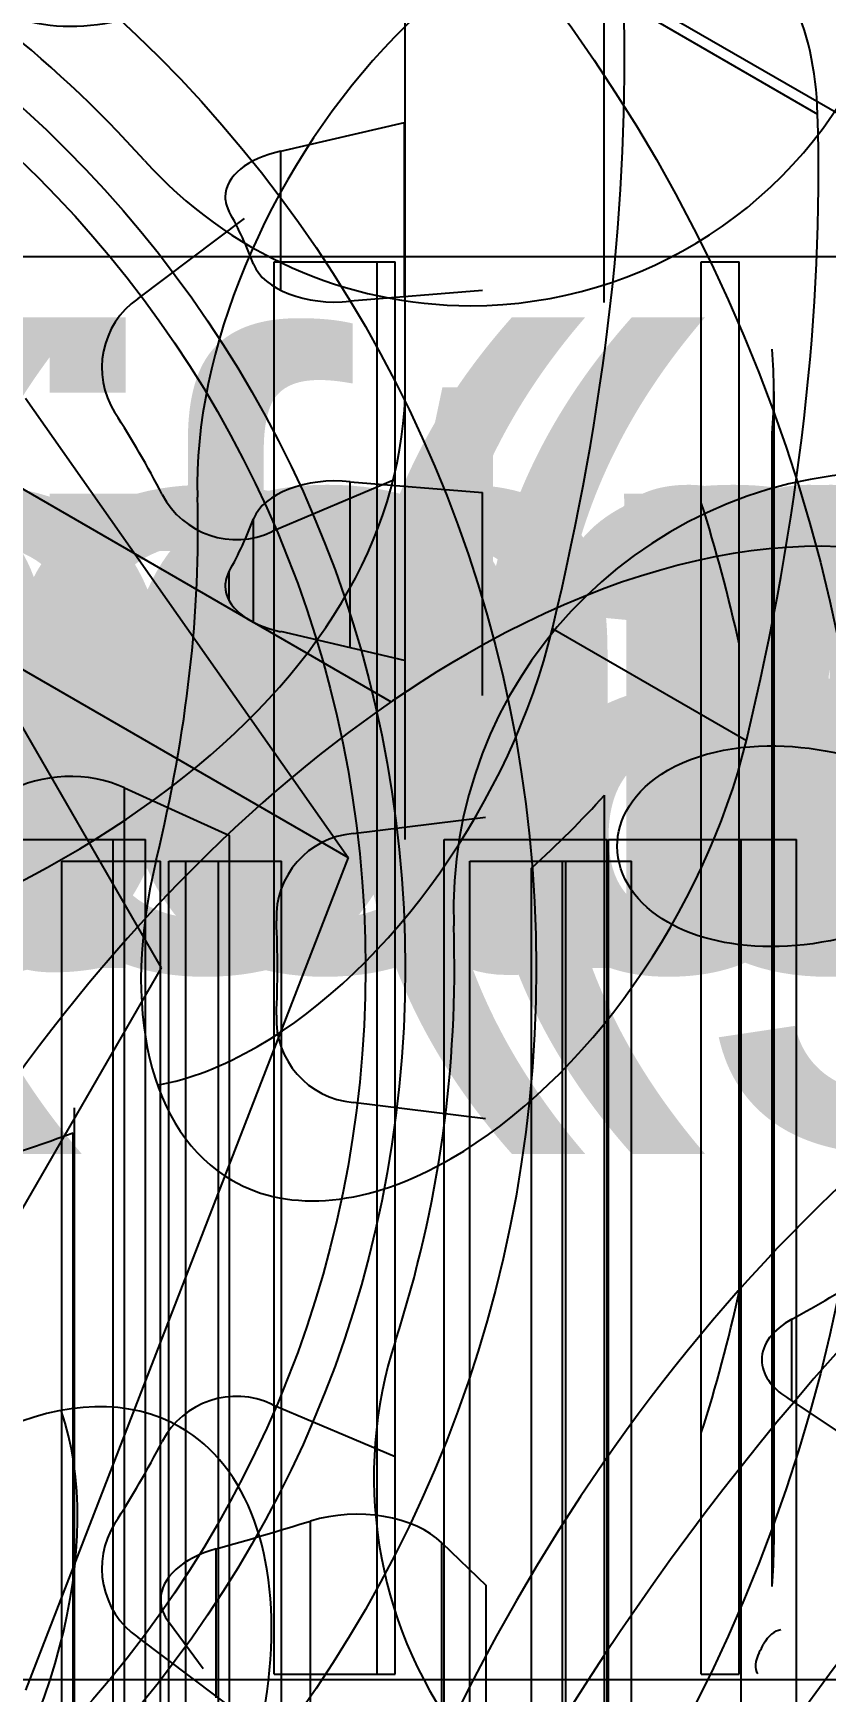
# Model space of a CAD drawing. Header units: millimetres. Extents: x 182.3 to 237.8, y 132.2 to 164.6.
# Drawn here: x 214.45 to 218.94, y 144.4 to 153.8 of the extents above; entities that cross this region are included whole.
import ezdxf
from ezdxf.enums import TextEntityAlignment as Align

# ---------------------------------------------------------------- set-up
doc = ezdxf.new("R2010")
doc.units = ezdxf.units.MM
for name, color, linetype in [('A_06_Gears_Drive_Az_Pinion', 7, 'CONTINUOUS'), ('A_06_Gears_Drive_El_Drive_Shaft', 7, 'CONTINUOUS'), ('A_06_Gears_Drive_El_Gear', 7, 'CONTINUOUS'), ('A_06_Gears_Drive_El_Pinion', 7, 'CONTINUOUS'), ('A_06_Gears_Drive_El_Shaft_Bushing', 7, 'CONTINUOUS'), ('A_06_Gears_Drive_Sensor_Gear', 7, 'CONTINUOUS'), ('A_06_Gears_Drive_Sensor_Idler', 7, 'CONTINUOUS'), ('V_06_Gears_Drive_Az_Pinion_0', 7, 'CONTINUOUS'), ('V_06_Gears_Drive_Az_Pinion_1', 7, 'CONTINUOUS'), ('V_06_Gears_Drive_Az_Pinion_2', 7, 'CONTINUOUS'), ('V_06_Gears_Drive_Az_Pinion_3', 7, 'CONTINUOUS'), ('V_06_Gears_Drive_El_Drive_Shaft_0', 7, 'CONTINUOUS'), ('V_06_Gears_Drive_El_Drive_Shaft_1', 7, 'CONTINUOUS'), ('V_06_Gears_Drive_El_Drive_Shaft_2', 7, 'CONTINUOUS'), ('V_06_Gears_Drive_El_Drive_Shaft_3', 7, 'CONTINUOUS'), ('V_06_Gears_Drive_El_Gear_2', 7, 'CONTINUOUS'), ('V_06_Gears_Drive_El_Gear_3', 7, 'CONTINUOUS'), ('V_06_Gears_Drive_El_Pinion_2', 7, 'CONTINUOUS'), ('V_06_Gears_Drive_El_Pinion_3', 7, 'CONTINUOUS'), ('V_06_Gears_Drive_El_Shaft_Bushing_2', 7, 'CONTINUOUS'), ('V_06_Gears_Drive_El_Shaft_Bushing_3', 7, 'CONTINUOUS'), ('V_06_Gears_Drive_Sensor_Gear_0', 7, 'CONTINUOUS'), ('V_06_Gears_Drive_Sensor_Gear_2', 7, 'CONTINUOUS'), ('V_06_Gears_Drive_Sensor_Idler_0', 7, 'CONTINUOUS'), ('V_06_Gears_Drive_Sensor_Idler_1', 7, 'CONTINUOUS'), ('V_06_Gears_Drive_Sensor_Idler_2', 7, 'CONTINUOUS'), ('V_06_Gears_Drive_Sensor_Idler_3', 7, 'CONTINUOUS')]:
    doc.layers.add(name, color=color, linetype=linetype)
doc.styles.get("Standard").update_dxf_attribs({"font": 'arial.ttf'})

msp = doc.modelspace()

# ---------------------------------------------------------------- linework, layer by layer
at = {"layer": 'V_06_Gears_Drive_Az_Pinion_0'}
for p, q in [((216.5585, 149.2287), (216.5585, 156.516)), ((214.9038, 149.2287), (215.0858, 149.2287)), ((214.9038, 140.484), (214.9038, 149.2287)), ((215.0858, 140.484), (215.0858, 149.2287)), ((216.779, 140.484), (216.779, 149.2287)), ((217.703, 140.484), (217.703, 149.2287)), ((218.4613, 149.2287), (218.7746, 149.2287)), ((218.4613, 140.484), (218.4613, 149.2287)), ((218.7746, 140.484), (218.7746, 149.2287))]:
    msp.add_line(p, q, dxfattribs=at)
msp.add_open_spline([(214.202, 149.2287), (214.3374, 149.2287), (214.4898, 149.2287), (214.6198, 149.2287), (214.7494, 149.2287), (214.853, 149.2287), (214.9038, 149.2287)], degree=3, knots=[0, 0, 0, 0, 0.774619, 0.774619, 0.774619, 1.549237, 1.549237, 1.549237, 1.549237], dxfattribs=at)
for points, degree in [([(216.779, 149.2287), (217.2486, 149.2287), (217.703, 149.2287)], 2), ([(217.7092, 149.2287), (217.9383, 149.2287), (218.2885, 149.2287), (218.4613, 149.2287)], 3), ([(217.7092, 140.484), (217.7092, 149.2287)], 1)]:
    msp.add_open_spline(points, degree=degree, dxfattribs=at)
at = {"layer": 'V_06_Gears_Drive_Az_Pinion_1'}
msp.add_circle((210, 148.5), 6.5585, dxfattribs=at)
at = {"layer": 'V_06_Gears_Drive_Az_Pinion_2'}
for p, q in [((216.5585, 149.2287), (216.5585, 156.516)), ((214.9038, 149.2287), (215.0858, 149.2287)), ((214.9038, 140.484), (214.9038, 149.2287)), ((215.0858, 140.484), (215.0858, 149.2287)), ((216.779, 140.484), (216.779, 149.2287)), ((217.703, 140.484), (217.703, 149.2287)), ((218.4613, 149.2287), (218.7746, 149.2287)), ((218.4613, 140.484), (218.4613, 149.2287)), ((218.7746, 140.484), (218.7746, 149.2287))]:
    msp.add_line(p, q, dxfattribs=at)
msp.add_open_spline([(214.202, 149.2287), (214.3374, 149.2287), (214.4898, 149.2287), (214.6198, 149.2287), (214.7494, 149.2287), (214.853, 149.2287), (214.9038, 149.2287)], degree=3, knots=[0, 0, 0, 0, 0.774619, 0.774619, 0.774619, 1.549237, 1.549237, 1.549237, 1.549237], dxfattribs=at)
for points, degree in [([(216.779, 149.2287), (217.2486, 149.2287), (217.703, 149.2287)], 2), ([(217.7092, 149.2287), (217.9383, 149.2287), (218.2885, 149.2287), (218.4613, 149.2287)], 3), ([(217.7092, 140.484), (217.7092, 149.2287)], 1)]:
    msp.add_open_spline(points, degree=degree, dxfattribs=at)
at = {"layer": 'V_06_Gears_Drive_Az_Pinion_3'}
for p, q in [((216.5585, 151.8081), (216.5585, 157.7581)), ((218.7497, 146.047), (218.7497, 146.5114)), ((219.0449, 145.8518), (218.7235, 146.0643)), ((216.0214, 138.2269), (216.0214, 145.3669)), ((215.4865, 144.3658), (215.4865, 145.2096)), ((216.7659, 145.2431), (217.0166, 145.001)), ((216.7659, 138.1031), (216.7659, 145.2431)), ((217.0166, 137.8609), (217.0166, 145.001)), ((215.4143, 144.5296), (215.2223, 144.7891))]:
    msp.add_line(p, q, dxfattribs=at)
for centre, major_axis, start_param, end_param in [((210, 157.7581), (6.5585, 0), 3.141593, 5.654867), ((210, 151.8081), (6.5585, 0), 3.141593, 5.654867), ((210, 151.8081), (6.5585, 0), 5.654867, 0), ((210, 151.8081), (12.6776, 0), 5.474109, 5.521465), ((219.1322, 146.2801), (-0.5538, 0), -0.808419, 0), ((219.1322, 146.2801), (-0.5538, 0), 0, -5.542367), ((210, 151.8081), (12.6776, 0), 5.15995, 5.207306), ((216.2841, 145.0854), (-0.5538, 0), -2.625774, -1.076536), ((215.7265, 144.9214), (-0.5538, 0), -1.122579, 0), ((215.7265, 144.9214), (-0.5538, 0), 0, -5.856527)]:
    msp.add_ellipse(centre, major_axis=major_axis, ratio=0.57735, start_param=start_param, end_param=end_param, dxfattribs=at)
at = {"layer": 'V_06_Gears_Drive_El_Drive_Shaft_0'}
for p, q in [((201.6515, 152.5303), (220.9394, 152.5303)), ((201.6515, 144.4697), (220.9394, 144.4697))]:
    msp.add_line(p, q, dxfattribs=at)
at = {"layer": 'V_06_Gears_Drive_El_Drive_Shaft_1'}
for p, q in [((201.6515, 152.5303), (220.9394, 152.5303)), ((201.6515, 144.4697), (220.9394, 144.4697))]:
    msp.add_line(p, q, dxfattribs=at)
at = {"layer": 'V_06_Gears_Drive_El_Drive_Shaft_2'}
msp.add_circle((210, 148.5), 6.3333, dxfattribs=at)
at = {"layer": 'V_06_Gears_Drive_El_Drive_Shaft_3'}
msp.add_line((205.283, 156.4719), (216.4789, 150.008), dxfattribs=at)
for centre, start_param, end_param in [((216.9065, 145.1073), 3.141593, 3.926991), ((216.9065, 145.1073), 3.926991, 0), ((220.367, 143.1094), 0, 3.141593), ((220.367, 143.1094), 3.926991, 0)]:
    msp.add_ellipse(centre, major_axis=(-3.1667, -5.4848), ratio=0.57735, start_param=start_param, end_param=end_param, dxfattribs=at)
for points, knots in [([(218.0464, 149.6203), (218.2596, 149.7451), (218.5547, 149.7759), (218.8, 149.7499), (219.0516, 149.7242), (219.2696, 149.6507), (219.4306, 149.5582), (219.6039, 149.4573), (219.7162, 149.3322), (219.7173, 149.1898)], [0, 0, 0, 0, 0.247177, 0.247177, 0.247177, 0.5000127, 0.5000127, 0.5000127, 0.7731724, 0.7731724, 0.7731724, 0.7731724]), ([(219.4306, 148.8212), (219.2175, 148.6971), (218.9223, 148.627), (218.6771, 148.6219), (218.4254, 148.6153), (218.2074, 148.6661), (218.0464, 148.759), (217.8731, 148.8592), (217.7608, 149.0113), (217.7597, 149.1898)], [0, 0, 0, 0, 0.2471913, 0.2471913, 0.2471913, 0.5000443, 0.5000443, 0.5000443, 0.7732111, 0.7732111, 0.7732111, 0.7732111])]:
    msp.add_open_spline(points, degree=3, knots=knots, dxfattribs=at)
msp.add_open_spline([(217.7597, 149.1898), (217.7578, 149.3383), (217.8492, 149.5078), (218.0464, 149.6203)], degree=3, dxfattribs=at)
at = {"layer": 'V_06_Gears_Drive_El_Gear_2'}
for centre, radius, start, end in [((216.9284, 154.7384), 2.4862, -90, 42), ((210, 148.5), 6.837, 42, 62), ((216.9284, 154.7384), 2.4862, -138, -90), ((219.3175, 148.8254), 2.4862, 2, -178), ((210, 148.5), 6.837, -18, 2), ((218.8668, 145.619), 2.4862, 162, -90), ((218.8668, 145.619), 2.4862, -90, -18)]:
    msp.add_arc(centre, radius, start, end, dxfattribs=at)
at = {"layer": 'V_06_Gears_Drive_El_Gear_3'}
for p, q in [((217.796, 153.9719), (218.8947, 153.3375)), ((217.3924, 150.4227), (218.4911, 149.7884))]:
    msp.add_line(p, q, dxfattribs=at)
for centre, major_axis, start_param, end_param in [((217.1378, 152.2523), (-1.2431, -2.1531), 3.141593, 5.532694), ((217.1378, 152.2523), (-1.2431, -2.1531), 2.391101, 3.141593), ((215.4485, 156.105), (-1.2431, -2.1531), 0, 0.785398), ((209.4506, 148.8172), (-5.9047, -10.2272), 2.042035, 2.391101), ((210.5494, 148.1828), (-5.9047, -10.2272), 2.042035, 2.391101), ((210.5494, 148.1828), (-3.4185, -5.921), 2.042035, 2.391101), ((215.7204, 150.0847), (-1.2431, -2.1531), 0.785398, 2.042035), ((216.8192, 149.4504), (-1.2431, -2.1531), 0.785398, 2.042035), ((216.8192, 149.4504), (-1.2431, -2.1531), 5.183628, 0), ((215.7204, 150.0847), (-1.2431, -2.1531), 0.457762, 0.785398), ((216.8192, 149.4504), (-1.2431, -2.1531), 0, 0.785398), ((214.0428, 143.7442), (-1.2431, -2.1531), 3.141593, 4.485496), ((212.9441, 144.3785), (-1.2431, -2.1531), 1.343904, 2.683831), ((214.0428, 143.7442), (-1.2431, -2.1531), 1.343904, 3.141593), ((218.652, 144.642), (0.059, 0.1023), -5.924817, -4.646734), ((218.6265, 144.5939), (0.059, 0.1023), -4.652381, -3.374297), ((210.5494, 148.1828), (-7.567, -13.1065), 1.631848, 1.635408)]:
    msp.add_ellipse(centre, major_axis=major_axis, ratio=0.57735, start_param=start_param, end_param=end_param, dxfattribs=at)
at = {"layer": 'V_06_Gears_Drive_El_Pinion_2'}
for p, q in [((212.5875, 152.9817), (215.175, 148.5)), ((215.175, 148.5), (212.5875, 144.0183))]:
    msp.add_line(p, q, dxfattribs=at)
at = {"layer": 'V_06_Gears_Drive_El_Pinion_3'}
for p, q in [((214.4061, 151.7281), (216.2357, 149.1252)), ((213.0667, 150.9548), (216.2357, 149.1252)), ((216.2357, 149.1252), (214.4061, 144.4096))]:
    msp.add_line(p, q, dxfattribs=at)
at = {"layer": 'V_06_Gears_Drive_El_Shaft_Bushing_2'}
for radius in [11.5, 9.2, 7.3]:
    msp.add_circle((210, 148.5), radius, dxfattribs=at)
at = {"layer": 'V_06_Gears_Drive_El_Shaft_Bushing_3'}
msp.add_line((205.8672, 160.929), (226.3733, 149.0898), dxfattribs=at)
for major_axis, start_param, end_param in [((-4.6, -7.9674), 0, 3.141593), ((-4.6, -7.9674), 3.926991, 0), ((-3.65, -6.322), 0, 3.141593), ((-3.65, -6.322), 3.926991, 0)]:
    msp.add_ellipse((221.7733, 141.1223), major_axis=major_axis, ratio=0.57735, start_param=start_param, end_param=end_param, dxfattribs=at)
at = {"layer": 'V_06_Gears_Drive_Sensor_Gear_0'}
for p, q in [((214.6127, 144.2611), (214.6127, 149.1056)), ((215.1713, 144.2611), (215.1713, 149.1056)), ((215.3146, 144.2611), (215.3146, 149.1056)), ((215.4999, 144.2611), (215.4999, 149.1056)), ((215.8579, 144.2611), (215.8579, 149.1056)), ((216.9253, 144.2611), (216.9253, 149.1056)), ((217.4487, 144.2611), (217.4487, 149.1056)), ((217.4683, 144.2611), (217.4683, 149.1056)), ((217.8399, 144.2611), (217.8399, 149.1056))]:
    msp.add_line(p, q, dxfattribs=at)
for points, degree in [([(214.6127, 149.1056), (215.1713, 149.1056)], 1), ([(215.2186, 149.1056), (215.2602, 149.1056), (215.3146, 149.1056)], 2), ([(215.2186, 144.2611), (215.2186, 149.1056)], 1), ([(215.3146, 149.1056), (215.4999, 149.1056)], 1), ([(215.4999, 149.1056), (215.6266, 149.1056), (215.7877, 149.1056), (215.8579, 149.1056)], 3), ([(216.9253, 149.1056), (217.1895, 149.1056), (217.4487, 149.1056)], 2), ([(217.4487, 149.1056), (217.4683, 149.1056)], 1), ([(217.4683, 149.1056), (217.5847, 149.1056), (217.7519, 149.1056), (217.8399, 149.1056)], 3)]:
    msp.add_open_spline(points, degree=degree, dxfattribs=at)
at = {"layer": 'V_06_Gears_Drive_Sensor_Gear_2'}
for p, q in [((214.6127, 144.2611), (214.6127, 149.1056)), ((215.1713, 144.2611), (215.1713, 149.1056)), ((215.3146, 144.2611), (215.3146, 149.1056)), ((215.4999, 144.2611), (215.4999, 149.1056)), ((215.8579, 144.2611), (215.8579, 149.1056)), ((216.9253, 144.2611), (216.9253, 149.1056)), ((217.4487, 144.2611), (217.4487, 149.1056)), ((217.4683, 144.2611), (217.4683, 149.1056)), ((217.8399, 144.2611), (217.8399, 149.1056))]:
    msp.add_line(p, q, dxfattribs=at)
for points, degree in [([(214.6127, 149.1056), (215.1713, 149.1056)], 1), ([(215.2186, 149.1056), (215.2602, 149.1056), (215.3146, 149.1056)], 2), ([(215.2186, 144.2611), (215.2186, 149.1056)], 1), ([(215.3146, 149.1056), (215.4999, 149.1056)], 1), ([(215.4999, 149.1056), (215.6266, 149.1056), (215.7877, 149.1056), (215.8579, 149.1056)], 3), ([(216.9253, 149.1056), (217.1895, 149.1056), (217.4487, 149.1056)], 2), ([(217.4487, 149.1056), (217.4683, 149.1056)], 1), ([(217.4683, 149.1056), (217.5847, 149.1056), (217.7519, 149.1056), (217.8399, 149.1056)], 3)]:
    msp.add_open_spline(points, degree=degree, dxfattribs=at)
at = {"layer": 'V_06_Gears_Drive_Sensor_Idler_0'}
for p, q in [((215.8155, 144.5), (215.8155, 152.5)), ((216.4002, 152.5), (216.501, 152.5)), ((216.4002, 144.5), (216.4002, 152.5)), ((216.501, 144.5), (216.501, 152.5)), ((218.2359, 144.5), (218.2359, 152.5)), ((218.4499, 144.5), (218.4499, 152.5)), ((216.4002, 144.5), (216.501, 144.5))]:
    msp.add_line(p, q, dxfattribs=at)
for points in [[(215.8155, 152.5), (216.1218, 152.5), (216.4002, 152.5)], [(218.2359, 152.5), (218.3619, 152.5), (218.4499, 152.5)], [(215.8155, 144.5), (216.1218, 144.5), (216.4002, 144.5)], [(218.2359, 144.5), (218.3619, 144.5), (218.4499, 144.5)]]:
    msp.add_open_spline(points, degree=2, dxfattribs=at)
at = {"layer": 'V_06_Gears_Drive_Sensor_Idler_1'}
for p, q in [((215.0434, 152.2912), (215.6473, 152.7462)), ((216.501, 151.2676), (215.805, 150.9721)), ((216.2633, 149.2616), (217.0138, 149.3537)), ((217.0138, 147.6463), (216.2633, 147.7384)), ((215.805, 146.0279), (216.501, 145.7324)), ((215.6473, 144.2538), (215.0434, 144.7088))]:
    msp.add_line(p, q, dxfattribs=at)
for centre, radius, start, end in [((215.3144, 151.901), 0.475, 124.77517, -147.49422), ((210, 148.5), 5.8345, 27.37279, 32.62721), ((215.6026, 151.4018), 0.475, -152.50578, -64.77517), ((209.9997, 148.501), 8.647, 12.25797, 17.7388), ((216.3029, 148.7882), 0.475, 94.77517, -177.49422), ((210, 148.5), 5.8345, -2.62721, 2.62721), ((216.3029, 148.2118), 0.475, 177.49422, -94.77517), ((210.0002, 148.501), 8.647, -17.74203, -12.2612), ((215.6026, 145.5982), 0.475, 64.77517, 152.50578), ((210, 148.5), 5.8345, -32.62721, -27.37279), ((215.3144, 145.099), 0.475, 147.49422, -124.77517)]:
    msp.add_arc(centre, radius, start, end, dxfattribs=at)
at = {"layer": 'V_06_Gears_Drive_Sensor_Idler_2'}
for p, q in [((215.8155, 144.5), (215.8155, 152.5)), ((216.4002, 152.5), (216.501, 152.5)), ((216.4002, 144.5), (216.4002, 152.5)), ((216.501, 144.5), (216.501, 152.5)), ((218.2359, 144.5), (218.2359, 152.5)), ((218.4499, 144.5), (218.4499, 152.5)), ((216.4002, 144.5), (216.501, 144.5))]:
    msp.add_line(p, q, dxfattribs=at)
for points in [[(215.8155, 152.5), (216.1218, 152.5), (216.4002, 152.5)], [(218.2359, 152.5), (218.3619, 152.5), (218.4499, 152.5)], [(215.8155, 144.5), (216.1218, 144.5), (216.4002, 144.5)], [(218.2359, 144.5), (218.3619, 144.5), (218.4499, 144.5)]]:
    msp.add_open_spline(points, degree=2, dxfattribs=at)
at = {"layer": 'V_06_Gears_Drive_Sensor_Idler_3'}
for p, q in [((217.6862, 152.2708), (217.6862, 154.053)), ((215.8528, 153.1266), (216.5539, 153.2901)), ((216.5539, 152.3021), (216.5539, 153.2901)), ((215.8528, 152.3393), (215.8528, 153.1266)), ((216.9958, 152.338), (216.247, 152.2772)), ((218.6469, 151.7666), (218.6469, 145.2346)), ((218.637, 144.9958), (218.637, 151.5277)), ((216.247, 151.2548), (216.9958, 151.194)), ((216.247, 150.3134), (216.247, 151.2548)), ((216.9958, 150.0433), (216.9958, 151.194)), ((215.699, 150.4579), (215.699, 151.0442)), ((215.5605, 150.5809), (215.5605, 150.7459)), ((216.5539, 150.2418), (215.8528, 150.4054)), ((214.9674, 142.9879), (214.9674, 149.5199)), ((214.9674, 149.5199), (215.5632, 149.2511)), ((217.687, 142.9478), (217.687, 149.4798)), ((215.5632, 142.7191), (215.5632, 149.2511)), ((217.2736, 142.5344), (217.2736, 149.0664)), ((214.6772, 141.0351), (214.6772, 147.567))]:
    msp.add_line(p, q, dxfattribs=at)
for centre, major_axis, start_param, end_param in [((216.0135, 152.8685), (-0.475, 0), -1.225654, 0), ((216.0135, 152.8685), (-0.475, 0), 0, -5.977652), ((210, 151.766), (5.8345, 0), 0.215946, 0.307653), ((216.1627, 152.5471), (-0.475, 0), -6.06512, -4.533932), ((210, 151.7666), (8.647, 0), 0, 0.047801), ((210, 151.7666), (8.647, 0), 6.235328, 0), ((216.1627, 150.9849), (-0.475, 0), -1.749253, -0.218065), ((210, 151.766), (5.8345, 0), 5.975533, 6.067239), ((216.0135, 150.6634), (-0.475, 0), -0.305534, 0), ((216.0135, 150.6634), (-0.475, 0), 0, -5.057531), ((214.6606, 149.3105), (-0.475, 0), -2.272852, -0.741664), ((210.0005, 151.7665), (8.647, 0), 5.711729, 5.807388), ((210.0008, 151.7663), (8.647, 0), 5.18813, 5.283789), ((210, 145.2346), (8.647, 0), 6.235328, 0)]:
    msp.add_ellipse(centre, major_axis=major_axis, ratio=0.57735, start_param=start_param, end_param=end_param, dxfattribs=at)
msp.add_open_spline([(214.684, 141.1759), (214.684, 147.7078)], degree=1, dxfattribs=at)

# ---------------------------------------------------------------- texts
at = {"layer": 'A_06_Gears_Drive_Az_Pinion'}
msp.add_text('Az_Pinion  (orange)', height=3.5, dxfattribs=at).set_placement((210, 148.5), align=Align.CENTER)
at = {"layer": 'A_06_Gears_Drive_El_Drive_Shaft'}
msp.add_text('El_Drive_Shaft  (white)', height=3.5, dxfattribs=at).set_placement((210, 148.5), align=Align.CENTER)
at = {"layer": 'A_06_Gears_Drive_El_Gear'}
msp.add_text('El_Gear  (orange)', height=3.5, dxfattribs=at).set_placement((210, 148.5), align=Align.CENTER)
at = {"layer": 'A_06_Gears_Drive_El_Pinion'}
msp.add_text('El_Pinion  (orange)', height=3.5, dxfattribs=at).set_placement((210, 148.5), align=Align.CENTER)
at = {"layer": 'A_06_Gears_Drive_El_Shaft_Bushing'}
msp.add_text('El_Shaft_Bushing  (white)', height=3.5, dxfattribs=at).set_placement((210, 148.5), align=Align.CENTER)
at = {"layer": 'A_06_Gears_Drive_Sensor_Gear'}
msp.add_text('Sensor_Gear  (orange)', height=3.5, dxfattribs=at).set_placement((210, 148.5), align=Align.CENTER)
at = {"layer": 'A_06_Gears_Drive_Sensor_Idler'}
msp.add_text('Sensor_Idler  (orange)', height=3.5, dxfattribs=at).set_placement((210, 148.5), align=Align.CENTER)

doc.saveas('drawing.dxf')
